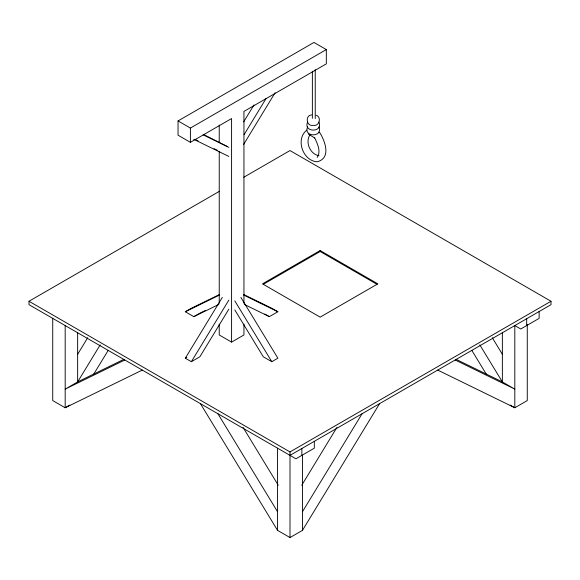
<?xml version="1.0" encoding="UTF-8"?>
<svg xmlns="http://www.w3.org/2000/svg" width="580" height="580" viewBox="0 0 580 580"><rect width="100%" height="100%" fill="white"/><g stroke="black" fill="none" stroke-linecap="round" stroke-linejoin="round"><path stroke-width="0.87" d="M307.632 122.054C302.876 132.748 323.64 132.748 318.884 122.054M307.632 126.81C302.876 137.504 323.64 137.504 318.884 126.81M309.851 134.995C305.015 142.52 310.307 154.396 319.022 155.715M77.394 354.677L87.718 337.705M124.809 359.992L65.185 389.115L77.64 381.923L100.173 344.897M243.68 121.865L253.96 104.965M93.626 374.296L108.206 350.349M244.122 134.582L266.097 98.477M243.665 144.398L275.058 92.807M228.846 309.162L199.868 356.787L191.364 361.695L185.31 358.201L222.321 297.373M191.364 361.695L228.846 300.099M301.738 485.242L336.944 427.387M302.455 511.72L362.079 413.75M200.426 403.651L277.544 530.366L290 537.558L302.455 530.366L379.574 403.651M317.209 157.412C321.248 151.467 317.456 143.659 314.643 137.837M306.805 130.137C295.111 139.236 302.977 160.928 317.122 161.805C331.26 158.275 325.257 141.687 320.029 133.016L318.514 132.138M308.35 134.038L314.737 137.996M243.948 324.111L243.948 334.972L231.587 342.106L231.587 118.552L190.392 142.332L178.038 135.198L178.038 120.93L313.976 42.441L326.33 49.575L326.33 63.851L243.948 111.411L243.948 303.296M178.038 120.93L190.392 128.064L326.33 49.575M314.324 441.322L314.324 448.173L295.93 458.787L29 304.674L29 301.252L219.457 191.291M243.76 177.262L290 150.561L551 301.252L551 304.674L290 455.365M218.769 304.464L193.807 316.658L185.31 311.75L191.364 308.255L219.276 294.618M193.807 316.658L199.107 313.599M320.153 250.545L262.486 283.845L320.153 317.137L377.826 283.845L320.153 250.545L320.153 251.495L377.043 284.345M263.262 284.345L320.153 251.495M69.854 405.065L65.185 407.762L52.729 400.57L52.729 318.246M185.31 358.201L186.854 357.302M244.405 304.464L269.367 316.658L277.871 311.75L271.81 308.255L243.897 294.618M234.798 309.93L263.313 356.787L271.81 361.695L277.871 358.201L240.852 297.373M29 301.252L290 451.936L551 301.252M185.31 311.75L219.602 294.995M199.868 313.164L205.501 310.409M77.64 381.923L123.569 359.491M142.296 370.083L65.185 407.762L65.185 325.568M311.75 114.92C304.783 115.094 306.312 126.86 313.258 125.331C319.363 126.752 321.878 116.943 316.173 115.253M203.471 134.451L227.338 146.508M203.087 134.799L228.846 147.385M194.88 139.316L198.07 140.875M214.02 148.661L217.21 150.22M193.756 139.301L228.846 156.448M456.431 359.491L502.36 381.923L514.815 389.115L455.191 359.992M437.704 370.083L514.815 407.762L527.271 400.57L527.271 324.575M243.571 294.995L277.871 311.75M510.146 405.065L514.815 407.762L514.815 325.568L520.746 328.99L539.139 318.376L539.139 311.525M264.828 314.034L269.367 316.658M231.587 342.106L219.233 334.972L219.233 324.111M492.282 337.705L502.606 354.677M479.827 344.897L502.36 381.923M471.794 350.349L486.373 374.296M234.798 300.868L271.81 361.695M243.056 427.387L278.262 485.242M217.92 413.75L277.544 511.72M526.676 318.717L526.676 325.568M502.36 332.826L502.36 382.503M315.237 69.68L315.237 118.559M312.373 71.267L312.373 118.342M302.455 455.394L302.455 530.366M301.861 448.514L301.861 455.365M290 451.936L290 537.558M277.544 448.173L277.544 530.366M219.233 124.99L219.233 142.187M219.233 151.235L219.233 303.296M190.392 128.064L190.392 142.332M77.64 332.826L77.64 382.503"/></g></svg>
